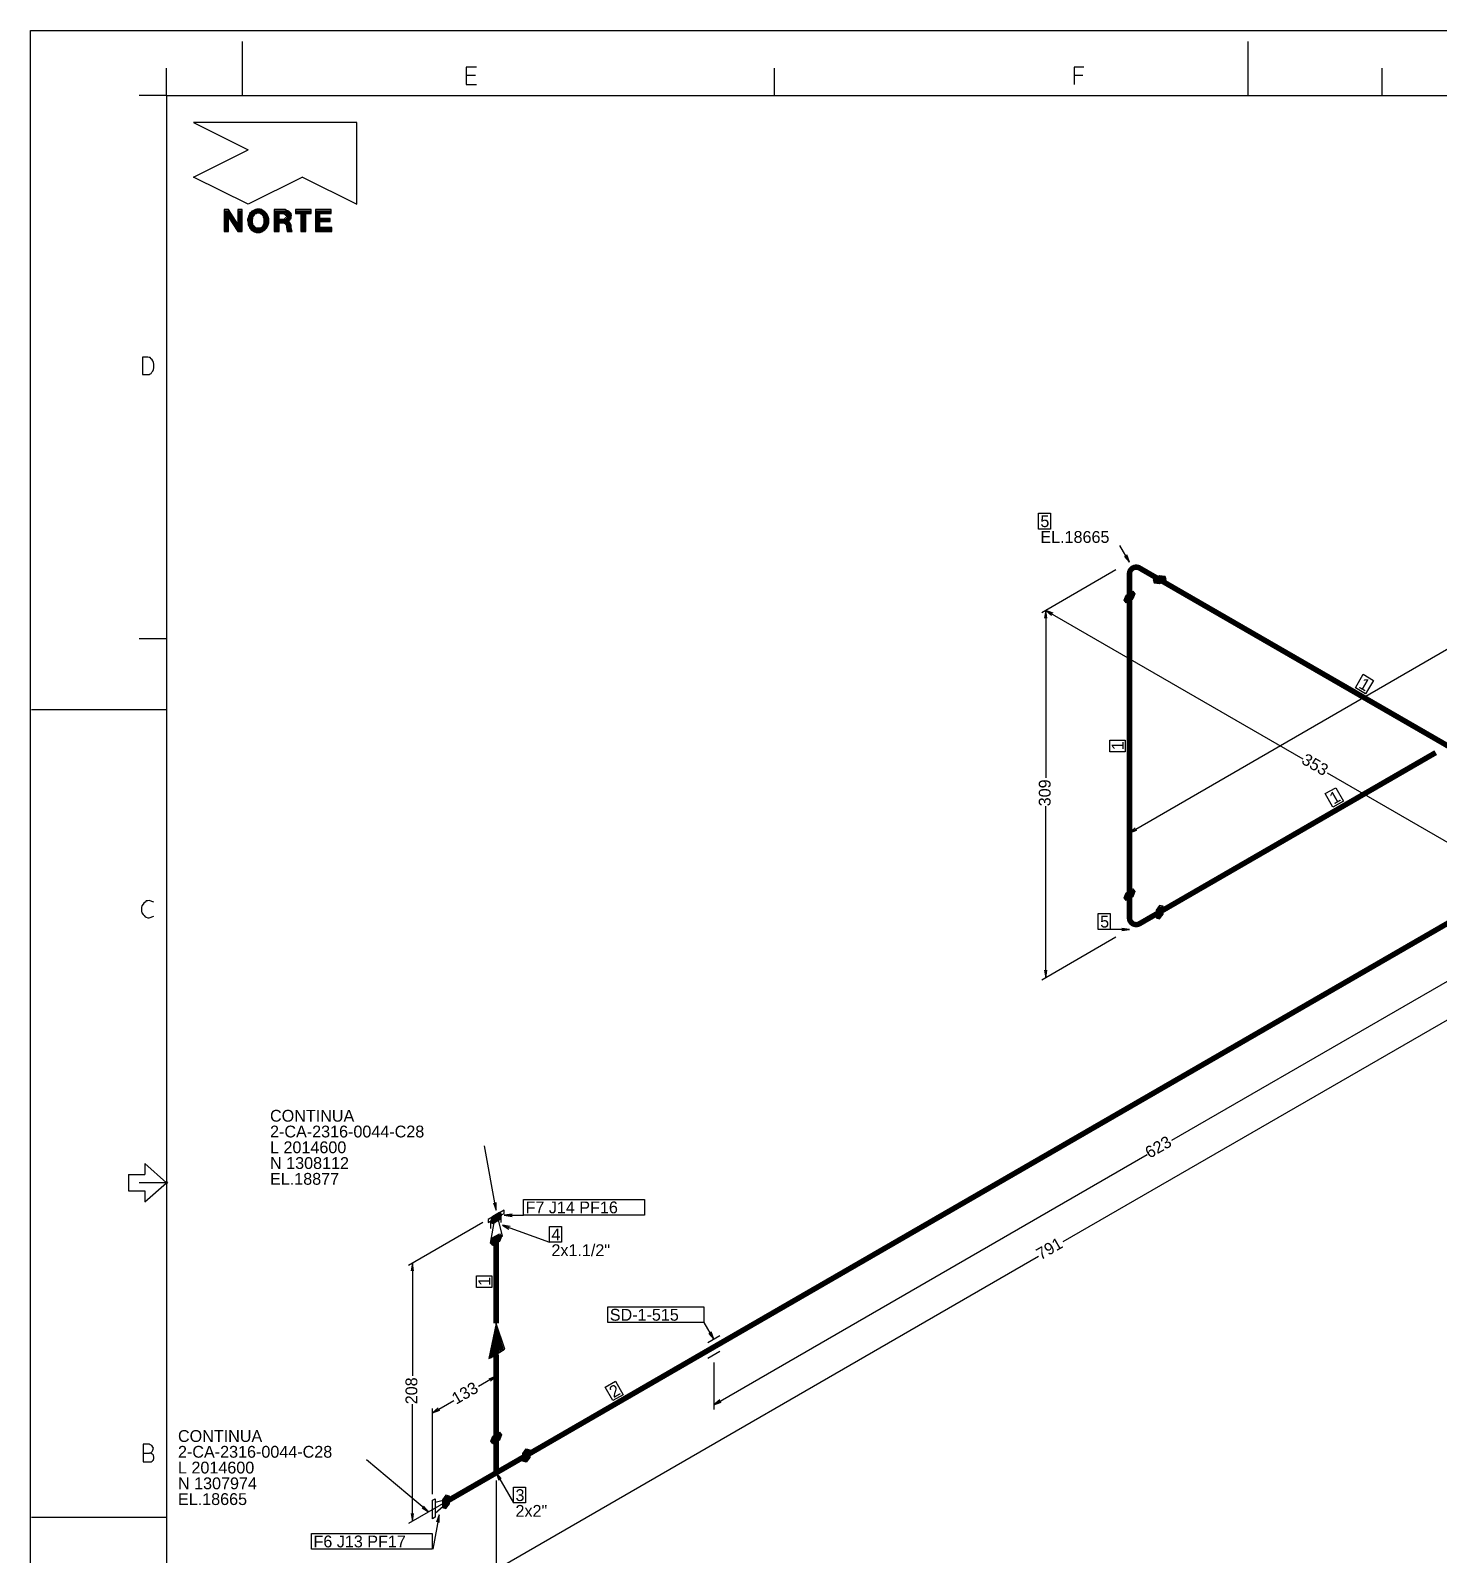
# Model space of a CAD drawing. Extents: x 0 to 597, y 0 to 422.
# Drawn here: x 0 to 258.9, y 141.5 to 421.7 of the extents above; entities that cross this region are included whole.
import ezdxf

# ---------------------------------------------------------------- set-up
doc = ezdxf.new("R2010")
doc.units = 0
doc.header["$MEASUREMENT"] = 0
doc.layers.add('GT_1', color=7, linetype='Continuous')
doc.styles.add('HTX1', font='O8116901', dxfattribs={"width": 1.02})

msp = doc.modelspace()

# ---------------------------------------------------------------- linework, layer by layer
at = {"linetype": 'Continuous'}
msp.add_lwpolyline([(0, 421.74), (597.11, 421.74), (597.11, 0), (0, 0)], close=True, dxfattribs=at)
at = {"layer": 'GT_1', "flags": 128}
for points in [[(0, 417.48), (0, 421.74), (4.26, 421.74)], [(39, 409.8), (39, 419.7)], [(223.9, 409.8), (223.9, 419.7)], [(25, 409.8), (25, 414.8)], [(82, 415), (80.1, 415), (80.1, 411.8), (82, 411.8)], [(136.8, 409.8), (136.8, 414.8)], [(193.7, 415), (191.9, 415), (191.9, 411.8)], [(248.5, 409.8), (248.5, 414.8)], [(80.1, 413.5), (81.8, 413.5)], [(191.9, 413.5), (193.5, 413.5)], [(25, 409.8), (20, 409.8)], [(25, 409.8), (25, 10)], [(25, 409.8), (583.8, 409.8)], [(60, 404.8), (30, 404.8)], [(30, 404.8), (40, 399.8)], [(60, 389.8), (60, 404.8)], [(30, 394.8), (40, 399.8)], [(40, 389.8), (30, 394.8)], [(50, 394.8), (40, 389.8)], [(50, 394.8), (60, 389.8)], [(36, 384.8), (36.4, 384.8), (36.4, 387.4), (38.1, 384.8), (38.9, 384.8), (38.9, 388.8), (38.1, 388.8), (38.1, 386.1), (36.4, 388.8), (35.6, 388.8), (35.6, 384.8), (36, 384.8)], [(35.6, 388.6), (36.5, 388.6)], [(35.6, 388.4), (36.7, 388.4)], [(35.6, 388.2), (36.8, 388.2)], [(35.6, 388), (36.9, 388)], [(35.6, 387.8), (37, 387.8)], [(35.6, 387.6), (37.2, 387.6)], [(35.6, 387.4), (36.4, 387.4)], [(35.6, 387.2), (36.4, 387.2)], [(35.6, 387), (36.4, 387)], [(35.6, 386.8), (36.4, 386.8)], [(36.5, 387.4), (37.3, 387.4)], [(36.6, 387.2), (37.4, 387.2)], [(36.7, 387), (37.5, 387)], [(36.8, 386.8), (37.7, 386.8)], [(38.1, 388.6), (38.9, 388.6)], [(38.1, 388.4), (38.9, 388.4)], [(38.1, 388.2), (38.9, 388.2)], [(38.1, 388), (38.9, 388)], [(38.1, 387.8), (38.9, 387.8)], [(38.1, 387.6), (38.9, 387.6)], [(38.1, 387.4), (38.9, 387.4)], [(38.1, 387.2), (38.9, 387.2)], [(38.1, 387), (38.9, 387)], [(38.1, 386.8), (38.9, 386.8)], [(40, 386.6), (40, 386.4), (40, 386), (40.2, 385.7), (40.4, 385.4), (40.6, 385.1), (40.9, 384.9), (41.2, 384.7), (41.5, 384.6), (41.9, 384.6), (42.2, 384.6), (42.5, 384.7), (42.8, 384.9), (43.1, 385.1), (43.4, 385.4), (43.6, 385.7), (43.7, 386), (43.8, 386.4), (43.8, 386.8), (43.8, 387.1), (43.7, 387.5), (43.6, 387.8), (43.4, 388.1), (43.1, 388.4), (42.8, 388.6), (42.5, 388.8), (42.2, 388.9), (41.9, 388.9), (41.6, 388.9), (41.4, 388.8), (41.1, 388.7), (40.9, 388.6), (40.7, 388.5), (40.5, 388.3), (40.3, 388.1), (40.2, 387.8), (40.1, 387.6), (40, 387.3), (39.9, 387), (39.9, 386.8), (40, 386.6)], [(39.9, 387), (40.8, 387)], [(39.9, 386.8), (40.8, 386.8)], [(40, 387.4), (40.9, 387.4)], [(40, 387.2), (40.9, 387.2)], [(40.1, 387.6), (41, 387.6)], [(40.2, 387.8), (41.1, 387.8)], [(40.3, 388), (41.3, 388)], [(40.4, 388.2), (41.7, 388.2)], [(40.6, 388.4), (43.1, 388.4)], [(40.8, 386.9), (40.8, 387), (40.9, 387.2), (40.9, 387.5), (41.1, 387.7), (41.2, 387.9), (41.3, 388), (41.5, 388.1), (41.7, 388.2), (41.9, 388.2), (42.1, 388.2), (42.2, 388.1), (42.4, 388), (42.6, 387.9), (42.7, 387.7), (42.8, 387.5), (42.9, 387.2), (42.9, 387), (42.9, 386.7), (42.9, 386.5), (42.9, 386.2), (42.8, 386), (42.7, 385.8), (42.6, 385.6), (42.4, 385.5), (42.3, 385.4), (42.1, 385.4), (41.9, 385.4), (41.7, 385.4), (41.5, 385.4), (41.3, 385.5), (41.2, 385.7), (41, 385.8), (40.9, 386), (40.9, 386.2), (40.8, 386.5), (40.8, 386.7), (40.8, 386.9)], [(40.9, 388.6), (42.9, 388.6)], [(41.3, 388.8), (42.5, 388.8)], [(42, 388.2), (43.3, 388.2)], [(42.4, 388), (43.5, 388)], [(42.6, 387.8), (43.6, 387.8)], [(42.7, 387.6), (43.7, 387.6)], [(42.8, 387.4), (43.7, 387.4)], [(42.9, 387.2), (43.8, 387.2)], [(42.9, 387), (43.8, 387)], [(42.9, 386.8), (43.8, 386.8)], [(45.3, 384.8), (45.7, 384.8), (45.7, 386.4), (46.3, 386.4), (46.5, 386.4), (46.7, 386.3), (46.9, 386.2), (47, 386), (47.1, 385.8), (47.1, 385.5), (47.2, 384.8), (48.1, 384.8), (47.9, 385.4), (47.9, 385.9), (47.8, 386.2), (47.7, 386.4), (47.6, 386.5), (47.5, 386.6), (47.3, 386.7), (47.5, 386.8), (47.7, 386.9), (47.8, 387.1), (47.9, 387.2), (47.9, 387.5), (48, 387.7), (47.9, 387.9), (47.9, 388.1), (47.8, 388.2), (47.6, 388.4), (47.5, 388.5), (47.3, 388.6), (47, 388.7), (46.8, 388.8), (46.6, 388.8), (44.8, 388.8), (44.8, 384.8), (45.3, 384.8)], [(44.8, 388.6), (47.3, 388.6)], [(44.8, 388.4), (47.6, 388.4)], [(44.8, 388.2), (47.8, 388.2)], [(44.8, 388), (45.7, 388)], [(44.8, 387.8), (45.7, 387.8)], [(44.8, 387.6), (45.7, 387.6)], [(44.8, 387.4), (45.7, 387.4)], [(44.8, 387.2), (45.7, 387.2)], [(44.8, 387), (47.7, 387)], [(44.8, 386.8), (47.5, 386.8)], [(46.2, 387), (45.7, 387), (45.7, 388.1), (46.6, 388.1), (47.2, 387.6), (46.6, 387), (46.2, 387)], [(46.9, 388), (47.9, 388)], [(47, 387.2), (47.9, 387.2)], [(47.1, 387.8), (48, 387.8)], [(47.2, 387.6), (48, 387.6)], [(47.2, 387.4), (47.9, 387.4)], [(50.2, 384.8), (50.6, 384.8), (50.6, 388.1), (51.6, 388.1), (51.6, 388.8), (48.7, 388.8), (48.7, 388.1), (49.7, 388.1), (49.7, 384.8), (50.2, 384.8)], [(48.7, 388.6), (51.6, 388.6)], [(48.7, 388.4), (51.6, 388.4)], [(48.7, 388.2), (51.6, 388.2)], [(49.7, 388), (50.6, 388)], [(49.7, 387.8), (50.6, 387.8)], [(49.7, 387.6), (50.6, 387.6)], [(49.7, 387.4), (50.6, 387.4)], [(49.7, 387.2), (50.6, 387.2)], [(49.7, 387), (50.6, 387)], [(49.7, 386.8), (50.6, 386.8)], [(53.9, 384.8), (55.4, 384.8), (55.4, 385.5), (53.2, 385.5), (53.2, 386.6), (55.1, 386.6), (55.1, 387.2), (53.2, 387.2), (53.2, 388.1), (55.3, 388.1), (55.3, 388.8), (52.4, 388.8), (52.4, 384.8), (53.9, 384.8)], [(52.4, 388.6), (55.3, 388.6)], [(52.4, 388.4), (55.3, 388.4)], [(52.4, 388.2), (55.3, 388.2)], [(52.4, 388), (53.2, 388)], [(52.4, 387.8), (53.2, 387.8)], [(52.4, 387.6), (53.2, 387.6)], [(52.4, 387.4), (53.2, 387.4)], [(52.4, 387.2), (55.1, 387.2)], [(52.4, 387), (55.1, 387)], [(52.4, 386.8), (55.1, 386.8)], [(35.6, 386.6), (36.4, 386.6)], [(35.6, 386.4), (36.4, 386.4)], [(35.6, 386.2), (36.4, 386.2)], [(35.6, 386), (36.4, 386)], [(35.6, 385.8), (36.4, 385.8)], [(35.6, 385.6), (36.4, 385.6)], [(35.6, 385.4), (36.4, 385.4)], [(35.6, 385.2), (36.4, 385.2)], [(35.6, 385), (36.4, 385)], [(35.6, 384.8), (36.4, 384.8)], [(37, 386.6), (37.8, 386.6)], [(37.1, 386.4), (37.9, 386.4)], [(37.2, 386.2), (38, 386.2)], [(37.3, 386), (38.9, 386)], [(37.5, 385.8), (38.9, 385.8)], [(37.6, 385.6), (38.9, 385.6)], [(37.7, 385.4), (38.9, 385.4)], [(37.8, 385.2), (38.9, 385.2)], [(38, 385), (38.9, 385)], [(38.1, 386.6), (38.9, 386.6)], [(38.1, 386.4), (38.9, 386.4)], [(38.1, 386.2), (38.9, 386.2)], [(38.1, 384.8), (38.9, 384.8)], [(39.9, 386.6), (40.8, 386.6)], [(40, 386.4), (40.8, 386.4)], [(40, 386.2), (40.9, 386.2)], [(40, 386), (40.9, 386)], [(40.1, 385.8), (41.1, 385.8)], [(40.2, 385.6), (41.2, 385.6)], [(40.3, 385.4), (41.6, 385.4)], [(40.5, 385.2), (43.2, 385.2)], [(40.7, 385), (43, 385)], [(41.1, 384.8), (42.7, 384.8)], [(42.2, 385.4), (43.4, 385.4)], [(42.5, 385.6), (43.5, 385.6)], [(42.7, 385.8), (43.6, 385.8)], [(42.8, 386), (43.7, 386)], [(42.9, 386.6), (43.8, 386.6)], [(42.9, 386.4), (43.8, 386.4)], [(42.9, 386.2), (43.8, 386.2)], [(44.8, 386.6), (47.5, 386.6)], [(44.8, 386.4), (47.7, 386.4)], [(44.8, 386.2), (45.7, 386.2)], [(44.8, 386), (45.7, 386)], [(44.8, 385.8), (45.7, 385.8)], [(44.8, 385.6), (45.7, 385.6)], [(44.8, 385.4), (45.7, 385.4)], [(44.8, 385.2), (45.7, 385.2)], [(44.8, 385), (45.7, 385)], [(44.8, 384.8), (45.7, 384.8)], [(46.8, 386.2), (47.8, 386.2)], [(47, 386), (47.8, 386)], [(47.1, 385.8), (47.9, 385.8)], [(47.1, 385.6), (47.9, 385.6)], [(47.1, 385.4), (47.9, 385.4)], [(47.1, 385.2), (48, 385.2)], [(47.2, 385), (48, 385)], [(47.2, 384.8), (48.1, 384.8)], [(49.7, 386.6), (50.6, 386.6)], [(49.7, 386.4), (50.6, 386.4)], [(49.7, 386.2), (50.6, 386.2)], [(49.7, 386), (50.6, 386)], [(49.7, 385.8), (50.6, 385.8)], [(49.7, 385.6), (50.6, 385.6)], [(49.7, 385.4), (50.6, 385.4)], [(49.7, 385.2), (50.6, 385.2)], [(49.7, 385), (50.6, 385)], [(49.7, 384.8), (50.6, 384.8)], [(52.4, 386.6), (55.1, 386.6)], [(52.4, 386.4), (53.2, 386.4)], [(52.4, 386.2), (53.2, 386.2)], [(52.4, 386), (53.2, 386)], [(52.4, 385.8), (53.2, 385.8)], [(52.4, 385.6), (53.2, 385.6)], [(52.4, 385.4), (55.4, 385.4)], [(52.4, 385.2), (55.4, 385.2)], [(52.4, 385), (55.4, 385)], [(52.4, 384.8), (55.4, 384.8)], [(21.7, 358.5), (21.8, 358.5), (22, 358.6), (22.2, 358.7), (22.3, 358.9), (22.5, 359.1), (22.6, 359.4), (22.7, 359.7), (22.7, 360.1), (22.7, 360.4), (22.6, 360.7), (22.5, 361), (22.3, 361.3), (22.2, 361.4), (22, 361.6), (21.8, 361.6), (21.6, 361.7), (20.6, 361.7), (20.6, 358.5), (21.6, 358.5), (21.7, 358.5)], [(185.326, 332.988), (187.527, 332.988), (187.527, 330.077), (185.326, 330.077), (185.326, 332.988)], [(202.066, 323.973), (200.291, 327.026)], [(201.143, 325.038), (202.066, 323.973), (201.569, 325.322)], [(199.581, 322.553), (185.949, 314.672)], [(199.581, 322.553), (185.949, 314.672)], [(208.811, 320.778), (208.598, 321.346), (207.604, 321.488), (206.397, 320.778), (206.61, 320.21), (207.604, 320.068), (208.811, 320.778)], [(206.434, 320.8), (208.803, 320.8)], [(206.464, 320.6), (208.508, 320.6)], [(206.539, 320.4), (208.168, 320.4)], [(206.68, 320.2), (207.828, 320.2)], [(206.774, 321), (208.728, 321)], [(207.114, 321.2), (208.653, 321.2)], [(207.454, 321.4), (208.22, 321.4)], [(202.705, 318.648), (203.06, 318.151), (202.705, 317.228), (201.427, 316.518), (201.072, 317.015), (201.427, 317.938), (202.705, 318.648)], [(201.083, 317), (202.295, 317)], [(201.143, 317.2), (202.655, 317.2)], [(201.22, 317.4), (202.771, 317.4)], [(201.226, 316.8), (201.935, 316.8)], [(201.297, 317.6), (202.848, 317.6)], [(201.374, 317.8), (202.925, 317.8)], [(201.539, 318), (203.002, 318)], [(201.899, 318.2), (203.025, 318.2)], [(202.259, 318.4), (202.882, 318.4)], [(186.872, 313.678), (186.659, 315.098), (186.446, 313.678)], [(186.659, 315.098), (186.659, 284.355)], [(188.008, 314.601), (186.659, 315.098), (187.724, 314.175)], [(186.659, 315.098), (233.945, 287.834)], [(202.066, 274.202), (271.717, 314.459)], [(25, 309.9), (20, 309.9)], [(245.021, 303.383), (246.938, 302.247), (245.447, 299.762), (243.601, 300.898), (245.021, 303.383)], [(0.2, 296.9), (25, 296.9)], [(198.445, 289.112), (198.445, 291.242), (201.285, 291.242), (201.285, 289.112), (198.445, 289.112)], [(273.421, 265.043), (238.489, 285.207)], [(238.063, 281.444), (239.98, 282.509), (241.4, 280.024), (239.483, 278.959), (238.063, 281.444)], [(186.659, 247.577), (186.659, 279.101)], [(203.131, 275.125), (202.066, 274.202), (203.415, 274.699)], [(202.066, 259.292), (202.066, 275.054)], [(202.705, 263.907), (203.06, 263.41), (202.705, 262.487), (201.427, 261.777), (201.072, 262.274), (201.427, 263.197), (202.705, 263.907)], [(201.792, 263.4), (203.056, 263.4)], [(202.152, 263.6), (202.924, 263.6)], [(22.7, 261.5), (21.8, 261.8), (21.6, 261.7), (21.3, 261.7), (21.1, 261.5), (20.9, 261.4), (20.7, 261.1), (20.5, 260.8), (20.4, 260.5), (20.4, 260.2), (20.4, 259.8), (20.5, 259.5), (20.7, 259.2), (20.9, 259), (21.1, 258.8), (21.3, 258.7), (21.6, 258.6), (21.8, 258.6), (22.7, 258.9)], [(201.12, 262.4), (202.548, 262.4)], [(201.125, 262.2), (202.188, 262.2)], [(201.197, 262.6), (202.748, 262.6)], [(201.268, 262), (201.828, 262)], [(201.274, 262.8), (202.825, 262.8)], [(201.351, 263), (202.902, 263)], [(201.432, 263.2), (202.979, 263.2)], [(206.965, 258.582), (207.604, 258.44), (208.243, 259.292), (208.243, 260.712), (207.604, 260.854), (206.965, 260.002), (206.965, 258.582)], [(207.413, 260.6), (208.243, 260.6)], [(288.828, 263.268), (209.805, 217.686)], [(196.315, 259.363), (198.516, 259.363), (198.516, 256.452), (196.315, 256.452), (196.315, 259.363)], [(206.965, 260), (208.243, 260)], [(206.965, 259.8), (208.243, 259.8)], [(206.965, 259.6), (208.243, 259.6)], [(206.965, 259.4), (208.243, 259.4)], [(206.965, 259.2), (208.174, 259.2)], [(206.965, 259), (208.024, 259)], [(206.965, 258.8), (207.874, 258.8)], [(206.965, 258.6), (207.724, 258.6)], [(207.113, 260.2), (208.243, 260.2)], [(207.263, 260.4), (208.243, 260.4)], [(199.581, 255.032), (185.949, 247.151)], [(288.828, 256.168), (189.783, 199.013)], [(202.066, 256.452), (198.516, 256.452)], [(200.646, 256.239), (202.066, 256.452), (200.646, 256.665)], [(186.446, 248.997), (186.659, 247.577), (186.872, 248.997)], [(85.626, 204.835), (83.496, 216.692)], [(21, 213.4), (21, 211.4)], [(21, 213.4), (25, 209.9)], [(125.67, 169.051), (205.332, 215.059)], [(18, 211.4), (18, 208.4), (21, 208.4), (21, 206.4), (25, 209.9)], [(18, 211.4), (21, 211.4)], [(25, 209.9), (20, 209.9)], [(24.9, 210), (25, 210.1), (25.2, 209.9), (25, 209.7), (24.8, 209.9), (24.9, 210)], [(25, 210), (25.1, 209.9), (25, 209.8), (24.9, 209.9), (25, 210)], [(85.626, 203.415), (87.117, 204.267), (87.117, 204.835), (84.135, 203.131), (84.135, 202.563), (85.626, 203.415)], [(85.129, 206.184), (85.626, 204.835), (85.626, 206.255)], [(90.667, 206.823), (112.918, 206.823), (112.918, 203.912), (90.667, 203.912), (90.667, 206.823)], [(83.141, 202.563), (69.509, 194.682)], [(85.626, 199.439), (86.762, 200.078), (85.91, 203.557), (85.342, 203.273), (84.49, 198.8), (85.626, 199.439)], [(86.265, 204.48), (86.62, 203.983), (86.265, 203.06), (84.987, 202.35), (84.632, 202.847), (84.987, 203.77), (86.265, 204.48)], [(84.632, 201.498), (84.632, 202.847)], [(84.666, 202.8), (85.797, 202.8)], [(84.691, 203), (86.157, 203)], [(84.768, 203.2), (86.319, 203.2)], [(84.808, 202.6), (85.437, 202.6)], [(84.845, 203.4), (86.396, 203.4)], [(84.922, 203.6), (86.473, 203.6)], [(85.041, 203.8), (86.55, 203.8)], [(85.401, 204), (86.608, 204)], [(85.761, 204.2), (86.465, 204.2)], [(86.549, 202.563), (86.549, 203.983)], [(88.182, 201.853), (86.762, 202.066), (87.969, 201.356)], [(86.762, 202.066), (95.424, 198.942)], [(88.537, 204.125), (87.117, 203.912), (88.537, 203.699)], [(87.117, 203.912), (90.667, 203.912)], [(95.424, 201.853), (97.625, 201.853), (97.625, 198.942), (95.424, 198.942), (95.424, 201.853)], [(86.265, 200.504), (86.62, 200.007), (86.265, 199.084), (84.987, 198.374), (84.632, 198.871), (84.987, 199.794), (86.265, 200.504)], [(84.682, 199), (86.114, 199)], [(84.758, 199.2), (86.31, 199.2)], [(84.835, 199.4), (86.386, 199.4)], [(84.912, 199.6), (86.463, 199.6)], [(84.998, 199.8), (86.54, 199.8)], [(85.358, 200), (86.617, 200)], [(85.718, 200.2), (86.482, 200.2)], [(84.683, 198.8), (85.754, 198.8)], [(84.826, 198.6), (85.394, 198.6)], [(85.626, 138.805), (185.31, 196.386)], [(70.432, 193.688), (70.219, 195.108), (70.006, 193.688)], [(70.219, 195.108), (70.219, 174.376)], [(82.005, 190.635), (82.005, 192.765), (84.845, 192.765), (84.845, 190.635), (82.005, 190.635)], [(106.157, 187.085), (123.824, 187.085), (123.824, 184.174), (106.157, 184.174), (106.157, 187.085)], [(85.626, 178.352), (87.188, 179.275), (85.626, 184.032), (84.277, 177.571), (86.975, 179.133), (85.626, 183.464), (84.348, 177.642), (86.833, 179.062), (85.626, 182.896), (84.561, 177.713), (86.62, 178.92), (85.626, 182.328), (84.774, 177.855), (86.407, 178.778), (85.626, 181.831), (84.916, 177.926), (86.194, 178.707), (85.626, 181.263), (85.129, 178.068), (86.052, 178.565), (85.626, 180.766), (85.342, 178.21), (85.839, 178.494), (85.626, 180.198), (85.555, 178.281), (85.626, 178.352), (85.626, 184.032)], [(125.67, 181.121), (123.895, 184.174)], [(124.747, 182.186), (125.67, 181.121), (125.173, 182.47)], [(126.735, 181.76), (124.534, 180.482)], [(124.534, 177.642), (126.735, 178.92)], [(125.67, 176.861), (125.67, 168.199)], [(85.626, 174.305), (82.36, 172.459)], [(84.561, 173.382), (85.626, 174.305), (84.277, 173.808)], [(85.626, 157.975), (85.626, 175.157)], [(105.648, 172.317), (107.565, 173.382), (108.985, 170.897), (107.068, 169.832), (105.648, 172.317)], [(70.219, 147.68), (70.219, 169.193)], [(73.911, 167.56), (77.816, 169.832)], [(74.976, 168.483), (73.911, 167.56), (75.26, 168.057)], [(73.911, 152.65), (73.911, 168.412)], [(126.735, 169.974), (125.67, 169.051), (127.019, 169.548)], [(86.265, 164.01), (86.62, 163.513), (86.265, 162.59), (84.987, 161.88), (84.632, 162.377), (84.987, 163.3), (86.265, 164.01)], [(84.718, 162.6), (86.269, 162.6)], [(84.795, 162.8), (86.346, 162.8)], [(84.872, 163), (86.423, 163)], [(84.948, 163.2), (86.5, 163.2)], [(85.167, 163.4), (86.576, 163.4)], [(85.527, 163.6), (86.558, 163.6)], [(85.887, 163.8), (86.415, 163.8)], [(20.7, 160.2), (21.9, 160.2), (22.2, 160.3), (22.4, 160.5), (22.5, 160.7), (22.6, 161.1), (22.5, 161.3), (22.3, 161.6), (22, 161.7), (21.8, 161.8), (20.7, 161.8), (20.7, 158.6), (21.9, 158.6), (22.1, 158.6), (22.2, 158.6), (22.4, 158.7), (22.5, 158.8), (22.6, 158.9), (22.6, 159), (22.7, 159.2), (22.7, 159.3), (22.7, 159.5), (22.6, 159.6), (22.6, 159.8), (22.5, 159.9), (22.4, 160), (22.2, 160.1), (22.1, 160.2), (21.9, 160.2)], [(84.641, 162.4), (85.923, 162.4)], [(84.758, 162.2), (85.563, 162.2)], [(90.525, 160.105), (91.164, 160.957), (91.803, 160.815), (91.803, 159.395), (91.164, 158.543), (90.525, 158.685), (90.525, 160.105)], [(90.525, 160), (91.803, 160)], [(90.525, 159.8), (91.803, 159.8)], [(90.596, 160.2), (91.803, 160.2)], [(90.746, 160.4), (91.803, 160.4)], [(90.896, 160.6), (91.803, 160.6)], [(91.046, 160.8), (91.803, 160.8)], [(73.201, 149.384), (61.77, 158.969)], [(90.525, 159.6), (91.803, 159.6)], [(90.525, 159.4), (91.803, 159.4)], [(90.525, 159.2), (91.657, 159.2)], [(90.525, 159), (91.507, 159)], [(90.525, 158.8), (91.357, 158.8)], [(84.419, 155.845), (69.509, 147.254)], [(86.549, 155.49), (85.626, 156.555), (86.123, 155.206)], [(85.626, 156.555), (88.821, 151.017)], [(85.626, 155.135), (85.626, 137.953)], [(74.408, 150.094), (74.408, 148.39), (73.911, 148.106), (73.911, 151.514), (74.408, 151.798), (74.408, 150.094)], [(74.408, 149.171), (76.396, 150.875), (76.396, 151.585), (74.408, 151.088)], [(75.757, 150.165), (76.396, 150.023), (77.035, 150.875), (77.035, 152.295), (76.396, 152.437), (75.757, 151.585), (75.757, 150.165)], [(75.757, 151.4), (77.035, 151.4)], [(75.768, 151.6), (77.035, 151.6)], [(75.918, 151.8), (77.035, 151.8)], [(76.068, 152), (77.035, 152)], [(76.218, 152.2), (77.035, 152.2)], [(88.821, 153.928), (91.022, 153.928), (91.022, 151.017), (88.821, 151.017), (88.821, 153.928)], [(70.006, 149.1), (70.219, 147.68), (70.432, 149.1)], [(71.994, 150.094), (73.201, 149.384), (72.278, 150.449)], [(75.118, 148.816), (73.982, 142.497)], [(75.118, 147.396), (75.118, 148.816), (74.621, 147.467)], [(75.757, 151.2), (77.035, 151.2)], [(75.757, 151), (77.035, 151)], [(75.757, 150.8), (76.979, 150.8)], [(75.757, 150.6), (76.829, 150.6)], [(75.757, 150.4), (76.679, 150.4)], [(75.757, 150.2), (76.529, 150.2)], [(0.2, 148.4), (25, 148.4)], [(51.68, 145.408), (73.84, 145.408), (73.84, 142.497), (51.68, 142.497), (51.68, 145.408)]]:
    msp.add_lwpolyline(points, dxfattribs=at)
at = {"layer": 'GT_1', "const_width": 1, "flags": 128}
for points in [[(202.066, 321.843, -0.577557), (203.912, 322.908)], [(203.912, 257.517, -0.577127), (202.066, 258.582)]]:
    msp.add_lwpolyline(points, format="xyb", dxfattribs=at)
for points in [[(202.066, 317.583), (202.066, 321.843)], [(203.912, 322.908), (207.604, 320.778)], [(207.604, 320.778), (283.29, 277.113)], [(202.066, 262.842), (202.066, 317.583)], [(258.369, 288.97), (207.604, 259.647)], [(283.29, 270.723), (125.67, 179.701)], [(202.066, 258.582), (202.066, 262.842)], [(207.604, 259.647), (203.912, 257.517)], [(85.626, 184.032), (85.626, 199.439)], [(125.67, 179.701), (91.164, 159.75)], [(85.626, 162.945), (85.626, 178.352)], [(85.626, 156.555), (85.626, 162.945)], [(91.164, 159.75), (85.626, 156.555)], [(85.626, 156.555), (76.396, 151.23)]]:
    msp.add_lwpolyline(points, dxfattribs=at)

# ---------------------------------------------------------------- texts
at = {"layer": 'GT_1', "style": 'HTX1', "width": 1.02}
for s, height, p in [('5', 2.174, (185.681, 330.432)), ('EL.18665', 2.1744, (185.681, 327.533)), ('5', 2.174, (196.67, 256.807)), ('CONTINUA', 2.1744, (44.046, 221.118)), ('2-CA-2316-0044-C28', 2.17437, (44.046, 218.219)), ('L 2014600', 2.1744, (44.046, 215.32)), ('N 1308112', 2.1744, (44.046, 212.421)), ('EL.18877', 2.1744, (44.046, 209.521)), ('F7 J14 PF16', 2.17437, (91.022, 204.267)), ('4', 2.174, (95.779, 199.297)), ('2x1.1/2"', 2.1744, (95.779, 196.398)), ('SD-1-515', 2.1744, (106.512, 184.529)), ('CONTINUA', 2.1744, (27.122, 162.236)), ('2-CA-2316-0044-C28', 2.17437, (27.122, 159.337)), ('L 2014600', 2.1744, (27.122, 156.438)), ('N 1307974', 2.1744, (27.122, 153.539)), ('EL.18665', 2.1744, (27.122, 150.639)), ('3', 2.174, (89.176, 151.372)), ('2x2"', 2.1744, (89.176, 148.473)), ('F6 J13 PF17', 2.17437, (52.035, 142.852))]:
    msp.add_text(s, height=height, dxfattribs=at).set_placement(p)
for s, height, rotation, p in [('1', 2.174, 330, (244.06, 300.981)), ('1', 2.174, 90, (200.965, 289.432)), ('353', 2.1744, 330, (233.514, 287.081)), ('309', 2.1744, 90, (187.564, 279.101)), ('1', 2.174, 30, (239.636, 279.397)), ('623', 2.1744, 30, (205.747, 214.288)), ('791', 2.1744, 30, (185.725, 195.615)), ('1', 2.174, 90, (84.525, 190.955)), ('208', 2.1744, 90, (71.124, 169.158)), ('133', 2.1744, 30, (78.266, 169.061)), ('2', 2.174, 30, (107.221, 170.27))]:
    msp.add_text(s, height=height, rotation=rotation, dxfattribs=at).set_placement(p)

doc.saveas('drawing.dxf')
